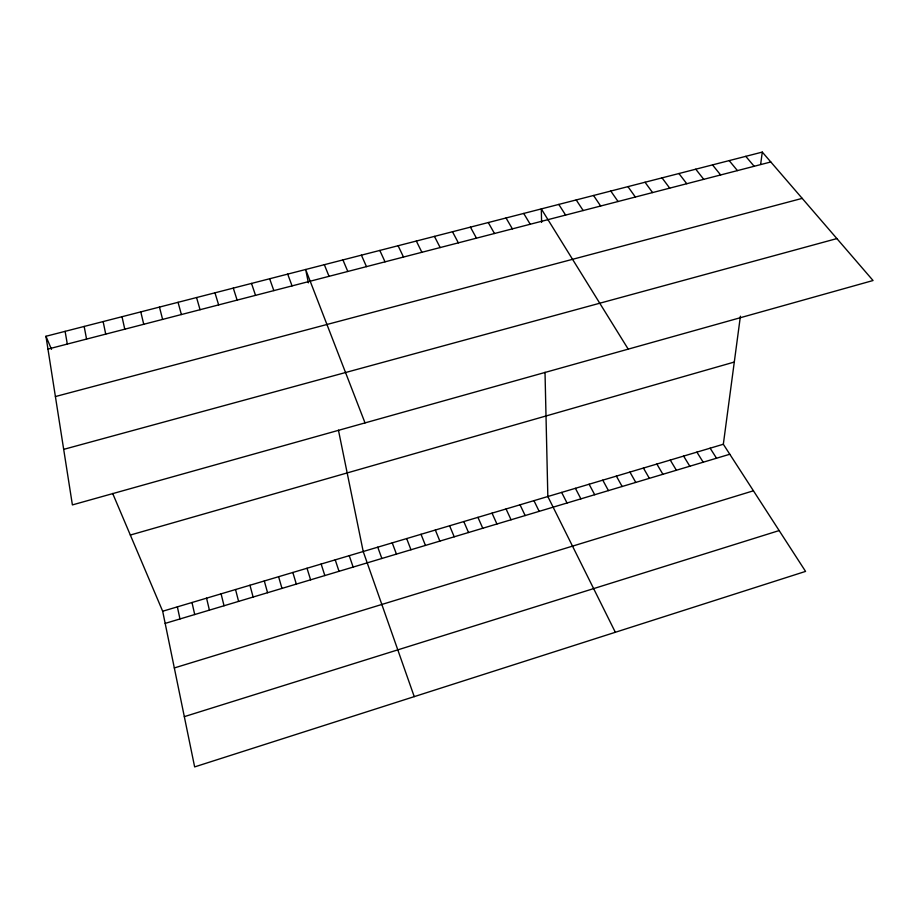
<?xml version="1.0" encoding="UTF-8"?>
<svg xmlns="http://www.w3.org/2000/svg" width="919" height="919" viewBox="0 0 919 919"><rect width="100%" height="100%" fill="white"/><g stroke="black" fill="none" stroke-linecap="round" stroke-linejoin="round"><path stroke-width="1.38" d="M112.669 493.434L162.674 611.238L194.644 766.905L805.561 571.4L723.333 444.256L740.404 316.205M760.645 164.375L762.288 152.095L45.95 336.274L72.394 504.91L873.05 280.525L762.288 152.095M184.328 716.648L779.151 530.573M174.323 667.941L753.431 490.792M165.167 623.392L729.789 454.25M162.674 611.238L723.333 444.256M130.326 535.042L734.292 362.052M63.687 449.368L836.876 238.584M55.404 396.548L802.195 198.378M47.96 349.082L770.8 161.974M745.78 156.345L754.154 166.282M729.181 160.607L737.429 170.601M712.512 164.892L720.622 174.955M695.763 169.199L703.736 179.331M678.934 173.53L686.769 183.72M662.025 177.872L669.71 188.131M645.035 182.249L652.57 192.576M627.953 186.637L635.351 197.034M610.79 191.049L618.05 201.514M593.548 195.483L600.647 206.017M576.213 199.94L583.174 210.531M558.798 204.42L565.61 215.08M710.134 448.185L716.521 458.225M696.901 452.125L703.184 462.223M628.217 349.14L541.302 208.912L541.601 222.421M683.61 456.088L689.813 466.22M523.715 213.438L530.217 224.247M670.261 460.063L676.384 470.252M656.867 464.049L662.898 474.284M506.036 217.975L512.388 228.865M643.426 468.047L649.365 478.339M629.929 472.067L635.776 482.418M488.276 222.547L494.468 233.495M616.373 476.111L622.14 486.496M470.425 227.142L476.456 238.159M602.772 480.155L608.435 490.597M589.113 484.221L594.696 494.721M452.481 231.749L458.351 242.846M575.409 488.311L580.888 498.856M434.446 236.39L440.155 247.556M561.647 492.412L567.034 503.003M615.339 632.272L547.839 496.524L545.013 372.275M416.33 241.042L421.878 252.288M533.962 500.648L539.166 511.355M398.111 245.729L403.498 257.044M520.039 504.795L525.151 515.559M506.059 508.965L511.067 519.775M379.811 250.439L385.027 261.823M492.033 513.147L496.938 524.002M477.949 517.34L482.751 528.253M361.408 255.16L366.463 266.636M463.796 521.555L468.518 532.526M45.95 336.274L51.51 349.369M342.925 259.916L347.796 271.461M449.598 525.783L454.216 536.799M435.342 530.022L439.856 541.107M324.338 264.695L329.036 276.32M421.028 534.295L425.44 545.427M365.027 422.901L305.659 269.497L308.382 282.834M406.669 538.568L410.965 549.757M392.241 542.865L396.445 554.111M287.693 274.115L292.058 285.889M377.755 547.184L381.856 558.476M269.646 278.756L273.839 290.611M414.239 696.625L363.212 551.515L338.445 430.161M349.243 555.673L353.137 567.08M251.507 283.42L255.528 295.344M335.228 559.843L339.019 571.319M233.288 288.106L237.125 300.111M321.145 564.036L324.832 575.558M307.015 568.252L310.599 579.832M214.966 292.816L218.642 304.901M292.839 572.468L296.32 584.105M278.595 576.718L281.972 588.401M196.563 297.549L200.055 309.714M264.304 580.969L267.567 592.721M178.056 302.305L181.376 314.539M249.957 585.242L253.116 597.051M235.551 589.538L238.595 601.394M159.469 307.084L162.606 319.398M221.088 593.846L224.029 605.759M140.791 311.886L143.732 324.292M206.568 598.166L209.406 610.147M192.002 602.508L194.713 614.547M122.009 316.71L124.777 329.197M177.367 606.862L179.975 618.958M103.135 321.57L105.719 334.125M84.169 326.44L86.558 339.088M65.111 331.345L67.305 344.074"/></g></svg>
